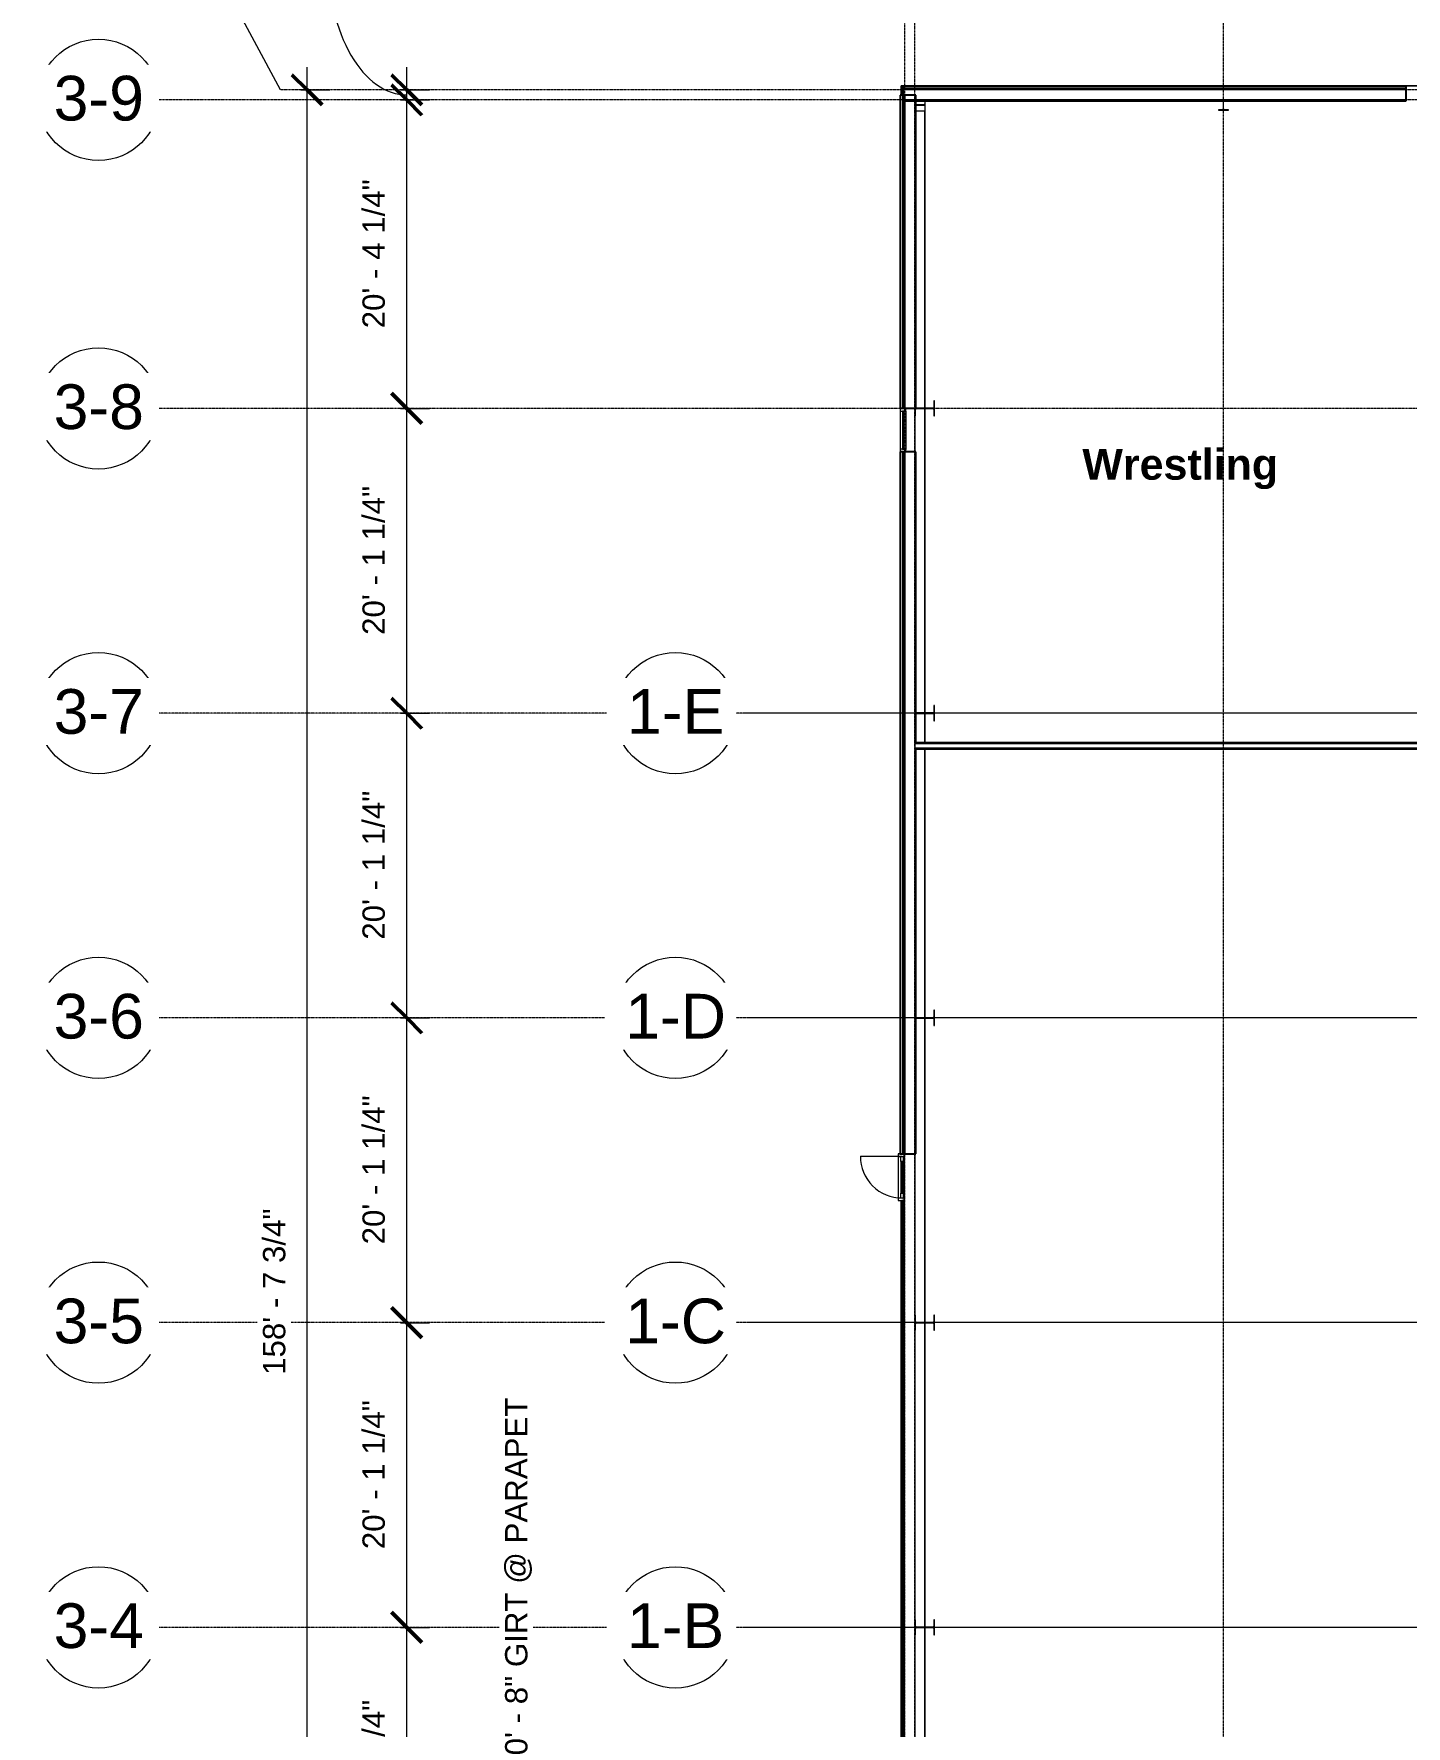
# Model space of a CAD drawing. Header units: inches. Extents: x 21341 to 27231, y -23509 to -20035.
# Drawn here: x 21372 to 22459, y -22187 to -20847 of the extents above; entities that cross this region are included whole.
import ezdxf

# ---------------------------------------------------------------- set-up
doc = ezdxf.new("R2010")
doc.units = ezdxf.units.IN
doc.header["$MEASUREMENT"] = 0
doc.linetypes.add('Grid Line 1_2_', pattern=[0.875, 0.5, -0.125, 0.125, -0.125])
for name, color, linetype, lineweight in [('A-ANNO-DIMS', 211, 'Continuous', 9), ('A-ANNO-DIMS-192', 211, 'Continuous', 9), ('A-DOOR', 31, 'Continuous', 9), ('A-GLAZ-CURT', 52, 'Continuous', 9), ('A-GLAZ-CWMG', 51, 'Continuous', 9), ('A-WALL', 113, 'Continuous', 9), ('A-WALL-PATT', 111, 'Continuous', 25), ('C-BLDG-PADS', 91, 'Continuous', 9), ('C-TOPO', 7, 'Continuous', 9), ('I-WALL', 2, 'Continuous', 9), ('L-SITE-WALL', 31, 'Continuous', 9), ('M-AREA-IDEN', 171, 'Continuous', 9), ('S-BEAM', 12, 'Continuous', 9), ('S-COLS', 52, 'Continuous', 9), ('S-GRID', 1, 'Continuous', 9), ('S-GRID-IDEN', 1, 'Continuous', 9)]:
    doc.layers.add(name, color=color, linetype=linetype, lineweight=lineweight)
doc.styles.add('Arial', font='arial.ttf', dxfattribs={"height": 35.407186})
doc.styles.add('Arial_1', font='arial.ttf', dxfattribs={"height": 17.703593})
doc.styles.add('Arial_B_1', font='arialbd.ttf', dxfattribs={"height": 24.354149})
doc.dimstyles.new('Linear_-_3_32__Arial', dxfattribs={"dimscale": 12, "dimtxt": 18, "dimasz": 2, "dimexe": 1.5, "dimexo": 1, "dimgap": 1, "dimtad": 1, "dimdec": 4, "dimrnd": 0.0625, "dimzin": 1, "dimdsep": 46, "dimlunit": 4, "dimtxsty": 'Arial_1', "dimblk1": 'OBLIQUE', "dimblk2": 'OBLIQUE', "dimsah": 1, "dimcen": 0.09, "dimdle": 1.5, "dimazin": 0, "dimtfac": 1, "dimtdec": 4, "dimtix": 1, "dimtmove": 1, "dimatfit": 3, "dimfxl": 1, "dimtvp": 1, "dimtfill": 1, "dimfrac": 2, "dimtolj": 1, "dimtzin": 0, "dimarcsym": 2})
doc.dimstyles.new('Linear_-_3_32__Arial_1', dxfattribs={"dimscale": 12, "dimtxt": 18, "dimasz": 2, "dimexe": 1.5, "dimexo": 1, "dimgap": 1, "dimtad": 1, "dimdec": 4, "dimrnd": 0.0625, "dimzin": 1, "dimdsep": 46, "dimlunit": 4, "dimtxsty": 'Arial_1', "dimblk1": 'OBLIQUE', "dimblk2": 'OBLIQUE', "dimsah": 1, "dimcen": 0.09, "dimdle": 1.5, "dimazin": 0, "dimtfac": 1, "dimtdec": 4, "dimtix": 1, "dimtmove": 0, "dimatfit": 3, "dimfxl": 1, "dimtvp": 1, "dimtfill": 1, "dimfrac": 2, "dimtolj": 1, "dimtzin": 0, "dimarcsym": 2})
pattern_1 = [(45, (0, 0), (-19.00703, 19.00703), []), (45, (0, 28.8), (-19.00703, 19.00703), [])]
pattern_2 = [(0, (0, 0), (61.44, 15.36), [2.534, -43.546, 2.534, -43.546, -245.76]), (0, (0, 0), (61.44, 15.36), [-92.16, 2.534, -89.626, 2.534, -43.546, -107.52]), (0, (0, 0), (61.44, 15.36), [-230.4, 2.534, -28.186, 2.534, -74.266]), (120, (23.04, 7.68), (-44.02215, 45.528601), [2.534, -43.546, 2.534, -43.546, -245.76]), (120, (23.04, 7.68), (-44.02215, 45.528601), [-92.16, 2.534, -89.626, 2.534, -43.546, -107.52]), (120, (23.04, 7.68), (-44.02215, 45.528601), [-230.4, 2.534, -28.186, 2.534, -74.266]), (240, (30.72, 38.4), (-17.41785, -60.888601), [2.534, -43.546, 2.534, -43.546, -245.76]), (240, (30.72, 38.4), (-17.41785, -60.888601), [-92.16, 2.534, -89.626, 2.534, -43.546, -107.52]), (240, (30.72, 38.4), (-17.41785, -60.888601), [-230.4, 2.534, -28.186, 2.534, -74.266])]
pattern_3 = [(0, (0, 0), (0, 24), []), (90, (0, 0), (-24, 1e-15), [])]

# ---------------------------------------------------------------- blocks, each defined once
blk = doc.blocks.new('Girt_C - 8_D-1050860-First Floor Plan')
at = {"layer": 'S-BEAM'}
for p, q in [((22070.4, -20908.1), (22077.5, -20908.1)), ((22077.5, -20908.1), (22077.6, -20908.1)), ((22077.6, -21143.7), (22077.6, -20908.1)), ((22069.6, -21149.8), (22069.6, -21178.2)), ((22077.6, -21384.9), (22077.6, -21143.9)), ((22077.6, -21408.5), (22077.6, -21385.2)), ((22077.6, -21626.2), (22077.6, -21413.2)), ((22077.6, -21867.4), (22077.6, -21626.4)), ((22069.6, -21733.9), (22069.6, -21861.6)), ((22069.6, -21873.6), (22069.6, -22102.8)), ((22077.6, -22108.7), (22077.6, -21867.7)), ((22069.6, -22114.8), (22069.6, -22336.6)), ((22077.6, -22349.9), (22077.6, -22108.9)), ((22077.6, -22542.9), (22077.6, -22350.2)), ((22077.6, -22651.9), (22077.6, -22543.2)), ((22069.6, -22549.1), (22069.6, -22651.9)), ((22069.6, -22651.9), (22069.6, -22652.9)), ((22069.6, -22652.9), (22069.6, -22778.8)), ((22077.6, -22652.9), (22077.6, -22651.9)), ((22077.6, -22778.8), (22077.6, -22652.9)), ((22069.8, -22778.8), (22069.6, -22778.8)), ((22077.5, -22778.8), (22069.8, -22778.8)), ((22077.6, -22778.8), (22077.5, -22778.8))]:
    blk.add_line(p, q, dxfattribs=at)
blk = doc.blocks.new('System Panel - Glazed-827491-First Floor Plan')
at = {"layer": 'A-GLAZ-CURT'}
for p, q in [((15.125, -0.25), (-15.125, -0.25)), ((-15.125, -0.25), (-15.125, -1.25)), ((-15.125, -1.25), (-15.125, -0.25)), ((15.125, -0.25), (-15.125, -0.25)), ((-15.125, -1.25), (15.125, -1.25)), ((-15.125, -1.25), (15.125, -1.25)), ((15.125, -1.25), (15.125, -0.25)), ((15.125, -0.25), (15.125, -1.25))]:
    blk.add_line(p, q, dxfattribs=at)
blk = doc.blocks.new('Rectangular Mullion - Rectangular Mullion 1-789722-First Floor Plan')
at = {"layer": 'A-GLAZ-CWMG'}
for p, q in [((22058, -22303.9), (22058, -22334.2)), ((22062.5, -22303.9), (22062.5, -22334.2))]:
    blk.add_line(p, q, dxfattribs=at)
blk = doc.blocks.new('Rectangular Mullion - Rectangular Mullion 1-827436-First Floor Plan')
at = {"layer": 'A-GLAZ-CWMG', "lineweight": 13}
for p, q in [((-2, 3), (0, 3)), ((-2, -1.5), (-2, 3)), ((0, 3), (0, -1.5)), ((0, -1.5), (-2, -1.5))]:
    blk.add_line(p, q, dxfattribs=at)
blk = doc.blocks.new('Rectangular Mullion - Rectangular Mullion 1-827439-First Floor Plan')
at = {"layer": 'A-GLAZ-CWMG', "lineweight": 13}
for p, q in [((0, 3), (-2, 3)), ((-2, 3), (-2, -1.5)), ((0, -1.5), (0, 3)), ((-2, -1.5), (0, -1.5))]:
    blk.add_line(p, q, dxfattribs=at)
blk = doc.blocks.new('Door_Single_Storefront - one-995988-First Floor Plan')
at = {"layer": 'A-DOOR'}
for p, q in [((-16.53125, -33.0625), (-16.53125, 0)), ((-16.46875, 0.75), (-12.53125, 0.75)), ((-12.53125, 0.75), (-12.53125, -1)), ((12.53125, 0.75), (-12.53125, 0.75)), ((-12.53125, -0.5), (-12.53125, 0.25)), ((-12.53125, 0.25), (12.53125, 0.25)), ((12.53125, -1), (12.53125, 0.75)), ((12.53125, 0.75), (16.53125, 0.75)), ((12.53125, 0.25), (12.53125, -0.5)), ((-12.53125, -1), (-16.46875, -1)), ((12.53125, -0.5), (-12.53125, -0.5)), ((-12.53125, -1), (12.53125, -1)), ((16.53125, -1), (12.53125, -1))]:
    blk.add_line(p, q, dxfattribs=at)
blk.add_arc((-16.53125, 0), 33.0625, 270, 0, dxfattribs=at)
blk = doc.blocks.new('Rectangular Mullion - Rectangular Mullion 1-995980-First Floor Plan')
at = {"layer": 'A-GLAZ-CWMG'}
for p, q in [((22056.5, -21733.9), (22057.9, -21733.9)), ((22056.5, -21735.9), (22056.5, -21768.9)), ((22061, -21735.9), (22061, -21768.9))]:
    blk.add_line(p, q, dxfattribs=at)
blk = doc.blocks.new('Rectangular Mullion - Rectangular Mullion 1-995984-First Floor Plan')
at = {"layer": 'A-GLAZ-CWMG', "lineweight": 13}
for p, q in [((-2, 1.5), (0, 1.5)), ((-2, -3), (-2, 1.5)), ((0, 1.5), (0, -3)), ((0, -3), (-2, -3))]:
    blk.add_line(p, q, dxfattribs=at)
blk = doc.blocks.new('Rectangular Mullion - Rectangular Mullion 1-827475-First Floor Plan')
at = {"layer": 'A-GLAZ-CWMG', "lineweight": 13}
for p, q in [((0, 1.5), (-2, 1.5)), ((-2, 1.5), (-2, -3)), ((0, -3), (0, 1.5)), ((-2, -3), (0, -3))]:
    blk.add_line(p, q, dxfattribs=at)
blk = doc.blocks.new('Grid - Grid Head - Circle-14747-First Floor Plan')
at = {"layer": 'S-GRID-IDEN'}
blk.add_circle((0, 0), 0.25, dxfattribs=at)
blk = doc.blocks.new('DIMBLOCK4-First Floor Plan')
at = {"layer": 'A-ANNO-DIMS-192', "lineweight": 50, "transparency": 16777216}
for p, q in [((21667.3, -22342.1), (21655.3, -22330.1)), ((21667.3, -22350.1), (21655.3, -22338.1)), ((21667.3, -22342.1), (21679.3, -22354.1)), ((21667.3, -22350.1), (21679.3, -22362.1))]:
    blk.add_line(p, q, dxfattribs=at)
at = {"layer": 'A-ANNO-DIMS-192', "transparency": 16777216}
for p, q in [((21662.3, -22342.1), (21685.3, -22342.1)), ((21667.3, -22342.1), (21662.3, -22342.1)), ((21667.3, -22350.1), (21667.3, -22342.1)), ((21662.3, -22350.1), (21685.3, -22350.1)), ((21667.3, -22350.1), (21662.3, -22350.1))]:
    blk.add_line(p, q, dxfattribs=at)
blk.add_ellipse((21667.3, -22210.1), major_axis=(0, 136), ratio=0.639978, start_param=3.141593, end_param=4.712389, dxfattribs=at)
at = {"layer": 'A-ANNO-DIMS-192', "color": 0, "transparency": 16777216, "insert": (21745.2, -22210.1), "char_height": 17.704, "width": 337.957, "attachment_point": 1, "rotation": 90, "line_spacing_factor": 0.938532, "style": 'Arial_1', "bg_fill": 3, "box_fill_scale": 1.25, "bg_fill_color": 0, "bg_fill_transparency": 0}
blk.add_mtext('0\' - 8" GIRT @ PARAPET', dxfattribs=at)
blk = doc.blocks.new('_Oblique')
at = {"color": 0, "linetype": 'ByBlock', "lineweight": -2}
blk.add_line((-0.5, -0.5), (0.5, 0.5), dxfattribs=at)
blk = doc.blocks.new('DIMBLOCK5-First Floor Plan')
at = {"layer": 'A-ANNO-DIMS-192', "lineweight": 50, "transparency": 16777216}
for p, q in [((21667.3, -22108.8), (21655.3, -22096.8)), ((21667.3, -22108.8), (21679.3, -22120.8)), ((21667.3, -22342.1), (21655.3, -22330.1)), ((21667.3, -22342.1), (21679.3, -22354.1))]:
    blk.add_line(p, q, dxfattribs=at)
at = {"layer": 'A-ANNO-DIMS-192', "transparency": 16777216}
for p, q in [((21662.3, -22108.8), (21685.3, -22108.8)), ((21667.3, -22108.8), (21662.3, -22108.8)), ((21667.3, -22342.1), (21667.3, -22108.8)), ((21662.3, -22342.1), (21685.3, -22342.1)), ((21667.3, -22342.1), (21662.3, -22342.1))]:
    blk.add_line(p, q, dxfattribs=at)
at = {"layer": 'A-ANNO-DIMS-192', "color": 0, "transparency": 16777216, "insert": (21632.3, -22284.1), "char_height": 17.704, "width": 140.898, "attachment_point": 1, "rotation": 90, "line_spacing_factor": 0.938532, "style": 'Arial_1', "bg_fill": 3, "box_fill_scale": 1.25, "bg_fill_color": 0, "bg_fill_transparency": 0}
blk.add_mtext('19\' - 5 1/4"', dxfattribs=at)
blk = doc.blocks.new('DIMBLOCK6-First Floor Plan')
at = {"layer": 'A-ANNO-DIMS-192', "lineweight": 50, "transparency": 16777216}
for p, q in [((21667.3, -21867.6), (21655.3, -21855.6)), ((21667.3, -21867.6), (21679.3, -21879.6)), ((21667.3, -22108.8), (21655.3, -22096.8)), ((21667.3, -22108.8), (21679.3, -22120.8))]:
    blk.add_line(p, q, dxfattribs=at)
at = {"layer": 'A-ANNO-DIMS-192', "transparency": 16777216}
for p, q in [((21662.3, -21867.6), (21685.3, -21867.6)), ((21667.3, -21867.6), (21662.3, -21867.6)), ((21667.3, -22108.8), (21667.3, -21867.6)), ((21662.3, -22108.8), (21685.3, -22108.8)), ((21667.3, -22108.8), (21662.3, -22108.8))]:
    blk.add_line(p, q, dxfattribs=at)
at = {"layer": 'A-ANNO-DIMS-192', "color": 0, "transparency": 16777216, "insert": (21632.3, -22046.9), "char_height": 17.704, "width": 140.898, "attachment_point": 1, "rotation": 90, "line_spacing_factor": 0.938532, "style": 'Arial_1', "bg_fill": 3, "box_fill_scale": 1.25, "bg_fill_color": 0, "bg_fill_transparency": 0}
blk.add_mtext('20\' - 1 1/4"', dxfattribs=at)
blk = doc.blocks.new('DIMBLOCK7-First Floor Plan')
at = {"layer": 'A-ANNO-DIMS-192', "lineweight": 50, "transparency": 16777216}
for p, q in [((21667.3, -21626.3), (21655.3, -21614.3)), ((21667.3, -21626.3), (21679.3, -21638.3)), ((21667.3, -21867.6), (21655.3, -21855.6)), ((21667.3, -21867.6), (21679.3, -21879.6))]:
    blk.add_line(p, q, dxfattribs=at)
at = {"layer": 'A-ANNO-DIMS-192', "transparency": 16777216}
for p, q in [((21662.3, -21626.3), (21685.3, -21626.3)), ((21667.3, -21626.3), (21662.3, -21626.3)), ((21667.3, -21867.6), (21667.3, -21626.3)), ((21662.3, -21867.6), (21685.3, -21867.6)), ((21667.3, -21867.6), (21662.3, -21867.6))]:
    blk.add_line(p, q, dxfattribs=at)
at = {"layer": 'A-ANNO-DIMS-192', "color": 0, "transparency": 16777216, "insert": (21632.3, -21805.6), "char_height": 17.704, "width": 140.898, "attachment_point": 1, "rotation": 90, "line_spacing_factor": 0.938532, "style": 'Arial_1', "bg_fill": 3, "box_fill_scale": 1.25, "bg_fill_color": 0, "bg_fill_transparency": 0}
blk.add_mtext('20\' - 1 1/4"', dxfattribs=at)
blk = doc.blocks.new('DIMBLOCK8-First Floor Plan')
at = {"layer": 'A-ANNO-DIMS-192', "lineweight": 50, "transparency": 16777216}
for p, q in [((21667.3, -21385.1), (21655.3, -21373.1)), ((21667.3, -21385.1), (21679.3, -21397.1)), ((21667.3, -21626.3), (21655.3, -21614.3)), ((21667.3, -21626.3), (21679.3, -21638.3))]:
    blk.add_line(p, q, dxfattribs=at)
at = {"layer": 'A-ANNO-DIMS-192', "transparency": 16777216}
for p, q in [((21662.3, -21385.1), (21685.3, -21385.1)), ((21667.3, -21385.1), (21662.3, -21385.1)), ((21667.3, -21626.3), (21667.3, -21385.1)), ((21662.3, -21626.3), (21685.3, -21626.3)), ((21667.3, -21626.3), (21662.3, -21626.3))]:
    blk.add_line(p, q, dxfattribs=at)
at = {"layer": 'A-ANNO-DIMS-192', "color": 0, "transparency": 16777216, "insert": (21632.3, -21564.4), "char_height": 17.704, "width": 140.898, "attachment_point": 1, "rotation": 90, "line_spacing_factor": 0.938532, "style": 'Arial_1', "bg_fill": 3, "box_fill_scale": 1.25, "bg_fill_color": 0, "bg_fill_transparency": 0}
blk.add_mtext('20\' - 1 1/4"', dxfattribs=at)
blk = doc.blocks.new('DIMBLOCK9-First Floor Plan')
at = {"layer": 'A-ANNO-DIMS-192', "lineweight": 50, "transparency": 16777216}
for p, q in [((21667.3, -21143.8), (21655.3, -21131.8)), ((21667.3, -21143.8), (21679.3, -21155.8)), ((21667.3, -21385.1), (21655.3, -21373.1)), ((21667.3, -21385.1), (21679.3, -21397.1))]:
    blk.add_line(p, q, dxfattribs=at)
at = {"layer": 'A-ANNO-DIMS-192', "transparency": 16777216}
for p, q in [((21662.3, -21143.8), (21685.3, -21143.8)), ((21667.3, -21143.8), (21662.3, -21143.8)), ((21667.3, -21385.1), (21667.3, -21143.8)), ((21662.3, -21385.1), (21685.3, -21385.1)), ((21667.3, -21385.1), (21662.3, -21385.1))]:
    blk.add_line(p, q, dxfattribs=at)
at = {"layer": 'A-ANNO-DIMS-192', "color": 0, "transparency": 16777216, "insert": (21632.3, -21323.1), "char_height": 17.704, "width": 140.898, "attachment_point": 1, "rotation": 90, "line_spacing_factor": 0.938532, "style": 'Arial_1', "bg_fill": 3, "box_fill_scale": 1.25, "bg_fill_color": 0, "bg_fill_transparency": 0}
blk.add_mtext('20\' - 1 1/4"', dxfattribs=at)
blk = doc.blocks.new('DIMBLOCK10-First Floor Plan')
at = {"layer": 'A-ANNO-DIMS-192', "lineweight": 50, "transparency": 16777216}
for p, q in [((21667.3, -20899.6), (21655.3, -20887.6)), ((21667.3, -20899.6), (21679.3, -20911.6)), ((21667.3, -21143.8), (21655.3, -21131.8)), ((21667.3, -21143.8), (21679.3, -21155.8))]:
    blk.add_line(p, q, dxfattribs=at)
at = {"layer": 'A-ANNO-DIMS-192', "transparency": 16777216}
for p, q in [((21662.3, -20899.6), (21685.3, -20899.6)), ((21667.3, -20899.6), (21662.3, -20899.6)), ((21667.3, -21143.8), (21667.3, -20899.6)), ((21662.3, -21143.8), (21685.3, -21143.8)), ((21667.3, -21143.8), (21662.3, -21143.8))]:
    blk.add_line(p, q, dxfattribs=at)
at = {"layer": 'A-ANNO-DIMS-192', "color": 0, "transparency": 16777216, "insert": (21632.3, -21080.4), "char_height": 17.704, "width": 140.898, "attachment_point": 1, "rotation": 90, "line_spacing_factor": 0.938532, "style": 'Arial_1', "bg_fill": 3, "box_fill_scale": 1.25, "bg_fill_color": 0, "bg_fill_transparency": 0}
blk.add_mtext('20\' - 4 1/4"', dxfattribs=at)
blk = doc.blocks.new('DIMBLOCK11-First Floor Plan')
at = {"layer": 'A-ANNO-DIMS-192', "lineweight": 50, "transparency": 16777216}
for p, q in [((21667.3, -20891.6), (21655.3, -20879.6)), ((21667.3, -20899.6), (21655.3, -20887.6)), ((21667.3, -20891.6), (21679.3, -20903.6)), ((21667.3, -20899.6), (21679.3, -20911.6))]:
    blk.add_line(p, q, dxfattribs=at)
at = {"layer": 'A-ANNO-DIMS-192', "transparency": 16777216}
for p, q in [((21667.3, -20899.6), (21667.3, -20873.6)), ((21662.3, -20891.6), (21685.3, -20891.6)), ((21667.3, -20891.6), (21662.3, -20891.6)), ((21662.3, -20899.6), (21685.3, -20899.6)), ((21667.3, -20899.6), (21662.3, -20899.6))]:
    blk.add_line(p, q, dxfattribs=at)
blk.add_ellipse((21667.3, -20788.3), major_axis=(0, 107.3), ratio=0.581439, start_param=1.570796, end_param=3.141593, dxfattribs=at)
at = {"layer": 'A-ANNO-DIMS-192', "color": 0, "transparency": 16777216, "insert": (21595.8, -20788.3), "char_height": 17.704, "width": 327.988, "attachment_point": 1, "rotation": 90, "line_spacing_factor": 0.938532, "style": 'Arial_1', "bg_fill": 3, "box_fill_scale": 1.25, "bg_fill_color": 0, "bg_fill_transparency": 0}
blk.add_mtext('0\' - 8" GIRT @ 1-STORY', dxfattribs=at)
blk = doc.blocks.new('DIMBLOCK45-First Floor Plan')
at = {"layer": 'A-ANNO-DIMS-192', "lineweight": 50, "transparency": 16777216}
for p, q in [((21588.5, -20891.6), (21576.5, -20879.6)), ((21588.5, -20891.6), (21600.5, -20903.6)), ((21588.5, -22795.3), (21576.5, -22783.3)), ((21588.5, -22795.3), (21600.5, -22807.3))]:
    blk.add_line(p, q, dxfattribs=at)
at = {"layer": 'A-ANNO-DIMS-192', "transparency": 16777216}
for p, q in [((21588.5, -22813.3), (21588.5, -20873.6)), ((21583.5, -20891.6), (21606.5, -20891.6)), ((21588.5, -20891.6), (21583.5, -20891.6)), ((21583.5, -22795.3), (21606.5, -22795.3)), ((21588.5, -22795.3), (21583.5, -22795.3))]:
    blk.add_line(p, q, dxfattribs=at)
at = {"layer": 'A-ANNO-DIMS-192', "color": 0, "transparency": 16777216, "insert": (21553.5, -21908.9), "char_height": 17.704, "width": 157.182, "attachment_point": 1, "rotation": 90, "line_spacing_factor": 0.938532, "style": 'Arial_1', "bg_fill": 3, "box_fill_scale": 1.25, "bg_fill_color": 0, "bg_fill_transparency": 0}
blk.add_mtext('158\' - 7 3/4"', dxfattribs=at)

msp = doc.modelspace()

# ---------------------------------------------------------------- hatches: boundary and pattern name
at = {"layer": 'A-WALL-PATT', "lineweight": 9}
h = msp.add_hatch(dxfattribs=at)
h.set_pattern_fill('FP_15', color=256, style=0, pattern_type=2)
h.set_pattern_definition(pattern_3)
h.paths.add_polyline_path([(22060.89023, -21143.67781), (22060.89023, -20895.92781), (22059.89023, -20895.92781), (22059.89023, -21143.67781)], flags=0)
h = msp.add_hatch(dxfattribs=at)
h.set_pattern_fill('FP_15', color=256, style=0, pattern_type=2)
h.set_pattern_definition(pattern_3)
h.paths.add_polyline_path([(22060.14023, -20891.55281), (22458.51523, -20891.55281), (22458.51523, -20890.55281), (22060.14023, -20890.55281)], flags=0)
h = msp.add_hatch(dxfattribs=at)
h.set_pattern_fill('FP_15', color=256, style=0, pattern_type=2)
h.set_pattern_definition(pattern_3)
h.paths.add_polyline_path([(22059.89023, -21733.86531), (22060.89023, -21733.86531), (22060.89023, -21178.17781), (22059.89023, -21178.17781), (22059.89023, -21484.64638)], flags=0)
h = msp.add_hatch(dxfattribs=at)
h.set_pattern_fill('FP_13', color=256, style=0, pattern_type=2)
h.set_pattern_definition(pattern_2)
h.paths.add_polyline_path([(22769.70921, -21409.11531), (22781.39023, -21409.11531), (22781.39023, -21408.49031), (22601.52499, -21408.49031), (22601.52499, -21409.11531)], flags=0)
h.paths.add_polyline_path([(22598.02499, -21409.11531), (22598.02499, -21408.49031), (22069.64023, -21408.49031), (22069.64023, -21409.11531), (22493.23521, -21409.11531)], flags=0)
h = msp.add_hatch(dxfattribs=at)
h.set_pattern_fill('FP_13', color=256, style=0, pattern_type=2)
h.set_pattern_definition(pattern_2)
h.paths.add_polyline_path([(22780.39023, -21413.24031), (22781.39023, -21413.24031), (22781.39023, -21412.61531), (22069.64023, -21412.61531), (22069.64023, -21413.24031), (22778.89023, -21413.24031)], flags=0)
at = {"layer": 'S-COLS'}
h = msp.add_hatch(dxfattribs=at)
h.set_pattern_fill('FP_11', color=256, style=0, pattern_type=2)
h.set_pattern_definition(pattern_1)
h.paths.add_polyline_path([(22309.89023, -20907.80281), (22317.89023, -20907.80281), (22317.89023, -20907.36922), (22314.72616, -20907.36922), (22314.23726, -20907.16671), (22314.03476, -20906.67781), (22314.03476, -20900.67781), (22314.23726, -20900.18891), (22314.72616, -20899.9864), (22317.89023, -20899.9864), (22317.89023, -20899.55281), (22309.89023, -20899.55281), (22309.89023, -20899.9864), (22313.05429, -20899.9864), (22313.54319, -20900.18891), (22313.74569, -20900.67781), (22313.74569, -20906.67781), (22313.54319, -20907.16671), (22313.05429, -20907.36922), (22309.89023, -20907.36922)], flags=0)
h = msp.add_hatch(dxfattribs=at)
h.set_pattern_fill('FP_11', color=256, style=0, pattern_type=2)
h.set_pattern_definition(pattern_1)
h.paths.add_polyline_path([(22070.07382, -21149.80281), (22070.07382, -21144.63875), (22070.27633, -21144.14985), (22070.76523, -21143.94734), (22084.01523, -21143.94734), (22084.50412, -21144.14985), (22084.70663, -21144.63875), (22084.70663, -21149.80281), (22085.14023, -21149.80281), (22085.14023, -21137.80281), (22084.70663, -21137.80281), (22084.70663, -21142.96687), (22084.50412, -21143.45577), (22084.01523, -21143.65828), (22070.76523, -21143.65828), (22070.27633, -21143.45577), (22070.07382, -21142.96687), (22070.07382, -21137.80281), (22069.64023, -21137.80281), (22069.64023, -21149.80281)], flags=0)
h = msp.add_hatch(dxfattribs=at)
h.set_pattern_fill('FP_11', color=256, style=0, pattern_type=2)
h.set_pattern_definition(pattern_1)
h.paths.add_polyline_path([(22070.07382, -21391.05281), (22070.07382, -21385.88875), (22070.27633, -21385.39985), (22070.76523, -21385.19734), (22084.01523, -21385.19734), (22084.50412, -21385.39985), (22084.70663, -21385.88875), (22084.70663, -21391.05281), (22085.14023, -21391.05281), (22085.14023, -21379.05281), (22084.70663, -21379.05281), (22084.70663, -21384.21687), (22084.50412, -21384.70577), (22084.01523, -21384.90828), (22070.76523, -21384.90828), (22070.27633, -21384.70577), (22070.07382, -21384.21687), (22070.07382, -21379.05281), (22069.64023, -21379.05281), (22069.64023, -21391.05281)], flags=0)
h = msp.add_hatch(dxfattribs=at)
h.set_pattern_fill('FP_11', color=256, style=0, pattern_type=2)
h.set_pattern_definition(pattern_1)
h.paths.add_polyline_path([(22085.14023, -21632.30281), (22085.14023, -21620.30281), (22084.70663, -21620.30281), (22084.70663, -21625.46687), (22084.50412, -21625.95577), (22084.01523, -21626.15828), (22070.76523, -21626.15828), (22070.27633, -21625.95577), (22070.07382, -21625.46687), (22070.07382, -21620.30281), (22069.64023, -21620.30281), (22069.64023, -21632.30281), (22070.07382, -21632.30281), (22070.07382, -21627.13875), (22070.27633, -21626.64985), (22070.76523, -21626.44734), (22084.01523, -21626.44734), (22084.50412, -21626.64985), (22084.70663, -21627.13875), (22084.70663, -21632.30281)], flags=0)
h = msp.add_hatch(dxfattribs=at)
h.set_pattern_fill('FP_11', color=256, style=0, pattern_type=2)
h.set_pattern_definition(pattern_1)
h.paths.add_polyline_path([(22085.14023, -21873.55281), (22085.14023, -21861.55281), (22084.70663, -21861.55281), (22084.70663, -21866.71687), (22084.50412, -21867.20577), (22084.01523, -21867.40828), (22070.76523, -21867.40828), (22070.27633, -21867.20577), (22070.07382, -21866.71687), (22070.07382, -21861.55281), (22069.64023, -21861.55281), (22069.64023, -21873.55281), (22070.07382, -21873.55281), (22070.07382, -21868.38875), (22070.27633, -21867.89985), (22070.76523, -21867.69734), (22084.01523, -21867.69734), (22084.50412, -21867.89985), (22084.70663, -21868.38875), (22084.70663, -21873.55281)], flags=0)
h = msp.add_hatch(dxfattribs=at)
h.set_pattern_fill('FP_11', color=256, style=0, pattern_type=2)
h.set_pattern_definition(pattern_1)
h.paths.add_polyline_path([(22070.07382, -22114.80281), (22070.07382, -22109.63875), (22070.27633, -22109.14985), (22070.76523, -22108.94734), (22084.01523, -22108.94734), (22084.50412, -22109.14985), (22084.70663, -22109.63875), (22084.70663, -22114.80281), (22085.14023, -22114.80281), (22085.14023, -22102.80281), (22084.70663, -22102.80281), (22084.70663, -22107.96687), (22084.50412, -22108.45577), (22084.01523, -22108.65828), (22070.76523, -22108.65828), (22070.27633, -22108.45577), (22070.07382, -22107.96687), (22070.07382, -22102.80281), (22069.64023, -22102.80281), (22069.64023, -22114.80281)], flags=0)

# ---------------------------------------------------------------- linework, layer by layer
at = {"layer": 'A-WALL'}
for p, q in [((22058.26523, -20895.92781), (22058.26523, -21143.67781)), ((22059.89023, -20895.92781), (22059.89023, -21143.67781)), ((22458.51523, -20890.55281), (22060.14023, -20890.55281)), ((22458.51523, -20891.55281), (22060.14023, -20891.55281)), ((22060.89023, -20895.92781), (22060.89023, -21143.67781)), ((22061.64023, -20895.92781), (22061.64023, -21143.67781)), ((22069.64023, -20895.92781), (22069.64023, -21143.67781)), ((22458.51523, -20899.55281), (22060.14023, -20899.55281)), ((22058.26523, -21178.17781), (22058.26523, -21733.86531)), ((22059.89023, -21178.17781), (22059.89023, -21733.86531)), ((22060.89023, -21178.17781), (22060.89023, -21733.86531)), ((22061.64023, -21178.17781), (22061.64023, -21733.86531)), ((22069.64023, -21178.17781), (22069.64023, -21733.86531)), ((22069.64023, -21408.49031), (22070.39023, -21408.49031)), ((22069.64023, -21409.11531), (22598.02499, -21409.11531)), ((22069.64023, -21412.61531), (22781.39023, -21412.61531)), ((22069.64023, -21413.24031), (22070.39023, -21413.24031))]:
    msp.add_line(p, q, dxfattribs=at)
at = {"layer": 'A-WALL', "lineweight": 25}
for p, q in [((22059.35283, -21771.24031), (22059.35283, -22301.61531)), ((22060.92763, -21771.24031), (22059.35283, -21771.24031)), ((22060.92763, -22301.61531), (22060.92763, -21771.24031))]:
    msp.add_line(p, q, dxfattribs=at)
at = {"layer": 'C-BLDG-PADS'}
for p, q in [((22794.39023, -20888.55281), (22058.64023, -20888.55281)), ((22058.64023, -20888.55281), (22058.64023, -20895.92781)), ((22058.64023, -21143.67781), (22058.64023, -21143.92781)), ((22058.64023, -21770.92781), (22058.64023, -22301.92781))]:
    msp.add_line(p, q, dxfattribs=at)
at = {"layer": 'C-TOPO'}
for p, q in [((22058.63965, -20895.92781), (22058.63965, -20888.55322)), ((22058.63965, -20888.55322), (22794.38965, -20888.55322)), ((22058.63965, -21143.92781), (22058.63965, -21143.67781)), ((22058.63965, -22301.92781), (22058.63965, -21770.92781))]:
    msp.add_line(p, q, dxfattribs=at)
at = {"layer": 'I-WALL', "lineweight": 25}
for p, q in [((22597.39999, -21408.49031), (22070.39023, -21408.49031)), ((22070.39023, -21413.24031), (22778.89023, -21413.24031))]:
    msp.add_line(p, q, dxfattribs=at)
at = {"layer": 'L-SITE-WALL', "lineweight": 25}
for p, q in [((22070.39023, -20895.92781), (22057.89023, -20895.92781)), ((22057.89023, -20895.92781), (22057.89023, -21143.67781)), ((22458.51523, -20889.05281), (22060.14023, -20889.05281)), ((22060.14023, -20889.05281), (22060.14023, -20900.30281)), ((22070.39023, -21143.67781), (22070.39023, -20895.92781)), ((22458.51523, -20900.30281), (22458.51523, -20889.05281)), ((22060.14023, -20900.30281), (22458.51523, -20900.30281)), ((22057.89023, -21143.67781), (22070.39023, -21143.67781)), ((22070.39023, -21178.17781), (22057.89023, -21178.17781)), ((22057.89023, -21178.17781), (22057.89023, -21733.86531)), ((22070.39023, -21408.49031), (22070.39023, -21178.17781)), ((22070.39023, -21733.86531), (22070.39023, -21413.24031)), ((22057.89023, -21733.86531), (22070.39023, -21733.86531))]:
    msp.add_line(p, q, dxfattribs=at)
at = {"layer": 'S-BEAM'}
for p, q in [((22077.64023, -21143.65828), (22077.64023, -20907.55281)), ((22077.64023, -21384.90828), (22077.64023, -21143.94734)), ((22077.64023, -21408.49031), (22077.64023, -21385.19734)), ((22077.64023, -21626.15828), (22077.64023, -21413.24031)), ((22077.64023, -21867.40828), (22077.64023, -21626.44734)), ((22077.64023, -22108.65828), (22077.64023, -21867.69734)), ((22077.64023, -22349.90828), (22077.64023, -22108.94734))]:
    msp.add_line(p, q, dxfattribs=at)
at = {"layer": 'S-COLS', "lineweight": 15}
for p, q in [((22070.07382, -20899.55281), (22069.64023, -20899.55281)), ((22069.64023, -20899.55281), (22069.64023, -20907.55281)), ((22069.64023, -20907.55281), (22070.07382, -20907.55281)), ((22070.07382, -20902.71687), (22070.07382, -20899.55281)), ((22070.07382, -20907.55281), (22070.07382, -20904.38875)), ((22076.76523, -20903.40828), (22070.76523, -20903.40828)), ((22070.76523, -20903.69734), (22076.76523, -20903.69734)), ((22077.89023, -20899.55281), (22077.45663, -20899.55281)), ((22077.45663, -20899.55281), (22077.45663, -20902.71687)), ((22077.45663, -20904.38875), (22077.45663, -20907.55281)), ((22077.45663, -20907.55281), (22077.89023, -20907.55281)), ((22077.89023, -20907.55281), (22077.89023, -20899.55281)), ((22317.89023, -20899.55281), (22309.89023, -20899.55281)), ((22309.89023, -20899.55281), (22309.89023, -20899.9864)), ((22309.89023, -20899.9864), (22313.05429, -20899.9864)), ((22313.05429, -20907.36922), (22309.89023, -20907.36922)), ((22309.89023, -20907.36922), (22309.89023, -20907.80281)), ((22309.89023, -20907.80281), (22317.89023, -20907.80281)), ((22313.74569, -20900.67781), (22313.74569, -20906.67781)), ((22314.03476, -20906.67781), (22314.03476, -20900.67781)), ((22314.72616, -20899.9864), (22317.89023, -20899.9864)), ((22317.89023, -20907.36922), (22314.72616, -20907.36922)), ((22317.89023, -20899.9864), (22317.89023, -20899.55281)), ((22317.89023, -20907.80281), (22317.89023, -20907.36922)), ((22070.07382, -21137.80281), (22069.64023, -21137.80281)), ((22069.64023, -21137.80281), (22069.64023, -21149.80281)), ((22070.07382, -21142.96687), (22070.07382, -21137.80281)), ((22085.14023, -21137.80281), (22084.70663, -21137.80281)), ((22084.70663, -21137.80281), (22084.70663, -21142.96687)), ((22085.14023, -21149.80281), (22085.14023, -21137.80281)), ((22069.64023, -21149.80281), (22070.07382, -21149.80281)), ((22070.07382, -21149.80281), (22070.07382, -21144.63875)), ((22084.01523, -21143.65828), (22070.76523, -21143.65828)), ((22070.76523, -21143.94734), (22084.01523, -21143.94734)), ((22084.70663, -21144.63875), (22084.70663, -21149.80281)), ((22084.70663, -21149.80281), (22085.14023, -21149.80281)), ((22070.07382, -21379.05281), (22069.64023, -21379.05281)), ((22069.64023, -21379.05281), (22069.64023, -21391.05281)), ((22070.07382, -21384.21687), (22070.07382, -21379.05281)), ((22085.14023, -21379.05281), (22084.70663, -21379.05281)), ((22084.70663, -21379.05281), (22084.70663, -21384.21687)), ((22085.14023, -21391.05281), (22085.14023, -21379.05281)), ((22069.64023, -21391.05281), (22070.07382, -21391.05281)), ((22070.07382, -21391.05281), (22070.07382, -21385.88875)), ((22084.01523, -21384.90828), (22070.76523, -21384.90828)), ((22070.76523, -21385.19734), (22084.01523, -21385.19734)), ((22084.70663, -21385.88875), (22084.70663, -21391.05281)), ((22084.70663, -21391.05281), (22085.14023, -21391.05281)), ((22070.07382, -21620.30281), (22069.64023, -21620.30281)), ((22069.64023, -21620.30281), (22069.64023, -21632.30281)), ((22070.07382, -21625.46687), (22070.07382, -21620.30281)), ((22085.14023, -21620.30281), (22084.70663, -21620.30281)), ((22084.70663, -21620.30281), (22084.70663, -21625.46687)), ((22085.14023, -21632.30281), (22085.14023, -21620.30281)), ((22069.64023, -21632.30281), (22070.07382, -21632.30281)), ((22070.07382, -21632.30281), (22070.07382, -21627.13875)), ((22084.01523, -21626.15828), (22070.76523, -21626.15828)), ((22070.76523, -21626.44734), (22084.01523, -21626.44734)), ((22084.70663, -21627.13875), (22084.70663, -21632.30281)), ((22084.70663, -21632.30281), (22085.14023, -21632.30281)), ((22070.07382, -21861.55281), (22069.64023, -21861.55281)), ((22069.64023, -21861.55281), (22069.64023, -21873.55281)), ((22070.07382, -21866.71687), (22070.07382, -21861.55281)), ((22085.14023, -21861.55281), (22084.70663, -21861.55281)), ((22084.70663, -21861.55281), (22084.70663, -21866.71687)), ((22085.14023, -21873.55281), (22085.14023, -21861.55281)), ((22069.64023, -21873.55281), (22070.07382, -21873.55281)), ((22070.07382, -21873.55281), (22070.07382, -21868.38875)), ((22084.01523, -21867.40828), (22070.76523, -21867.40828)), ((22070.76523, -21867.69734), (22084.01523, -21867.69734)), ((22084.70663, -21868.38875), (22084.70663, -21873.55281)), ((22084.70663, -21873.55281), (22085.14023, -21873.55281)), ((22070.07382, -22102.80281), (22069.64023, -22102.80281)), ((22069.64023, -22102.80281), (22069.64023, -22114.80281)), ((22070.07382, -22107.96687), (22070.07382, -22102.80281)), ((22085.14023, -22102.80281), (22084.70663, -22102.80281)), ((22084.70663, -22102.80281), (22084.70663, -22107.96687)), ((22085.14023, -22114.80281), (22085.14023, -22102.80281)), ((22069.64023, -22114.80281), (22070.07382, -22114.80281)), ((22070.07382, -22114.80281), (22070.07382, -22109.63875)), ((22084.01523, -22108.65828), (22070.76523, -22108.65828)), ((22070.76523, -22108.94734), (22084.01523, -22108.94734)), ((22084.70663, -22109.63875), (22084.70663, -22114.80281)), ((22084.70663, -22114.80281), (22085.14023, -22114.80281))]:
    msp.add_line(p, q, dxfattribs=at)
for centre, start, end in [((22070.76523, -20902.71687), 180, 270), ((22070.76523, -20904.38875), 90, 180), ((22076.76523, -20902.71687), 270, 0), ((22076.76523, -20904.38875), 0, 90), ((22313.05429, -20900.67781), 0, 90), ((22313.05429, -20906.67781), 270, 0), ((22314.72616, -20900.67781), 90, 180), ((22314.72616, -20906.67781), 180, 270), ((22070.76523, -21142.96687), 180, 270), ((22070.76523, -21144.63875), 90, 180), ((22084.01523, -21142.96687), 270, 0), ((22084.01523, -21144.63875), 0, 90), ((22070.76523, -21384.21687), 180, 270), ((22070.76523, -21385.88875), 90, 180), ((22084.01523, -21384.21687), 270, 0), ((22084.01523, -21385.88875), 0, 90), ((22070.76523, -21625.46687), 180, 270), ((22070.76523, -21627.13875), 90, 180), ((22084.01523, -21625.46687), 270, 0), ((22084.01523, -21627.13875), 0, 90), ((22070.76523, -21866.71687), 180, 270), ((22070.76523, -21868.38875), 90, 180), ((22084.01523, -21866.71687), 270, 0), ((22084.01523, -21868.38875), 0, 90), ((22070.76523, -22107.96687), 180, 270), ((22070.76523, -22109.63875), 90, 180), ((22084.01523, -22107.96687), 270, 0), ((22084.01523, -22109.63875), 0, 90)]:
    msp.add_arc(centre, 0.69141, start, end, dxfattribs=at)
at = {"layer": 'S-GRID', "linetype": 'Grid Line 1_2_'}
for p, q in [((22069.64023, -23155.1009), (22069.64023, -20130.84867)), ((22313.89023, -23155.1009), (22313.89023, -20130.84867)), ((22061.64023, -22996.33861), (22061.64023, -20226.84867))]:
    msp.add_line(p, q, dxfattribs=at)
at = {"layer": 'S-GRID'}
msp.add_line((21567.35909, -20891.55281), (21515.71786, -20795.00314), dxfattribs=at)

# ---------------------------------------------------------------- block references
at = {"layer": 'A-DOOR', "rotation": 269.9999999999621}
msp.add_blockref('Door_Single_Storefront - one-995988-First Floor Plan', (22059.51523, -21752.39656), dxfattribs=at)
at = {"layer": 'A-GLAZ-CURT', "rotation": 89.99999999996432}
msp.add_blockref('System Panel - Glazed-827491-First Floor Plan', (22059.51523, -21161.05281), dxfattribs=at)
at = {"layer": 'A-GLAZ-CWMG', "extrusion": (0, 0, -1)}
for name, p, rotation in [('Rectangular Mullion - Rectangular Mullion 1-827436-First Floor Plan', (-22059.51523, -21143.92781), 90.00000000003568), ('Rectangular Mullion - Rectangular Mullion 1-995984-First Floor Plan', (-22059.51523, -21733.92781), 90.00000000003787)]:
    msp.add_blockref(name, p, dxfattribs=dict(at, rotation=rotation))
at = {"layer": 'A-GLAZ-CWMG'}
for name, p in [('Rectangular Mullion - Rectangular Mullion 1-789722-First Floor Plan', (0, 1158)), ('Rectangular Mullion - Rectangular Mullion 1-995980-First Floor Plan', (0, 0))]:
    msp.add_blockref(name, p, dxfattribs=at)
for name, p, rotation in [('Rectangular Mullion - Rectangular Mullion 1-827439-First Floor Plan', (22059.51523, -21178.17781), 269.9999999999644), ('Rectangular Mullion - Rectangular Mullion 1-827475-First Floor Plan', (22059.51523, -21770.92781), 269.9999999999621)]:
    msp.add_blockref(name, p, dxfattribs=dict(at, rotation=rotation))
at = {"layer": 'S-BEAM'}
msp.add_blockref('Girt_C - 8_D-1050860-First Floor Plan', (0, 0), dxfattribs=at)
at = {"layer": 'S-GRID-IDEN', "xscale": 191.9999999999999, "yscale": 191.9999999999999, "zscale": 191.9999999999999}
for p, rotation in [((21423.35909, -20899.55281), 89.9999999999999), ((21423.35909, -21143.80281), 89.9999999999999), ((21423.35909, -21385.05281), 89.99999999999984), ((21880.01523, -21385.05281), 89.99999999999984), ((21423.35909, -21626.30281), 89.99999999999984), ((21880.01523, -21626.30281), 89.99999999999984), ((21423.35909, -21867.55281), 89.99999999999984), ((21880.01523, -21867.55281), 89.99999999999984), ((21423.35909, -22108.80281), 89.99999999999984), ((21880.01523, -22108.80281), 89.99999999999984)]:
    msp.add_blockref('Grid - Grid Head - Circle-14747-First Floor Plan', p, dxfattribs=dict(at, rotation=rotation))

# ---------------------------------------------------------------- texts
at = {"layer": 'M-AREA-IDEN', "insert": (22279.67726, -21175.87781), "char_height": 24.354149, "width": 179.712, "attachment_point": 2, "line_spacing_factor": 0.938532, "style": 'Arial_B_1'}
msp.add_mtext('Wrestling', dxfattribs=at)

# ---------------------------------------------------------------- next in the draw order: texts
at = {"layer": 'S-GRID-IDEN', "char_height": 35.407186, "width": 85.104, "attachment_point": 2, "line_spacing_factor": 0.938532, "style": 'Arial', "bg_fill": 3, "box_fill_scale": 1.25, "bg_fill_color": 0, "bg_fill_transparency": 0}
for s, insert in [('3-9', (21423.55408, -20880.49331)), ('3-8', (21423.55408, -21124.74331)), ('3-7', (21423.55408, -21365.99331)), ('3-6', (21423.55408, -21607.24331)), ('3-5', (21423.55408, -21848.49331)), ('3-4', (21423.55408, -22089.74331))]:
    msp.add_mtext(s, dxfattribs=dict(at, insert=insert))

# ---------------------------------------------------------------- next in the draw order: linework, layer by layer
at = {"layer": 'S-GRID', "linetype": 'Grid Line 1_2_'}
for p, q in [((22765.01217, -21143.80281), (21471.35909, -21143.80281)), ((26427.34156, -21385.05281), (21471.35909, -21385.05281)), ((26427.34156, -21626.30281), (21471.35909, -21626.30281)), ((26427.34156, -21867.55281), (21471.35909, -21867.55281)), ((26427.34156, -22108.80281), (21471.35909, -22108.80281))]:
    msp.add_line(p, q, dxfattribs=at)

# ---------------------------------------------------------------- next in the draw order: texts
at = {"layer": 'S-GRID-IDEN', "char_height": 35.407186, "attachment_point": 2, "line_spacing_factor": 0.938532, "style": 'Arial', "bg_fill": 3, "box_fill_scale": 1.25, "bg_fill_color": 0, "bg_fill_transparency": 0}
for s, insert, width in [('1-E', (21880.21021, -21365.99331), 91.584), ('1-D', (21880.21021, -21607.24331), 94.608), ('1-C', (21880.21021, -21848.49331), 94.608), ('1-B', (21880.21021, -22089.74331), 91.584)]:
    msp.add_mtext(s, dxfattribs=dict(at, insert=insert, width=width))

# ---------------------------------------------------------------- next in the draw order: dimensions: what is measured, and where the dimension line sits
at = {"layer": 'A-ANNO-DIMS'}
dim = msp.add_linear_dim(base=(21667.29342, -22342.05281), p1=(21650.32286, -22350.05281), p2=(21650.32286, -22342.05281), angle=90, dimstyle='Linear_-_3_32__Arial', override={"dimpost": '<>GIRT @ PARAPET', "dimfxl": 8}, dxfattribs=at)
dim.commit()
dim.dimension.update_dxf_attribs({"geometry": 'DIMBLOCK4-First Floor Plan', "text_midpoint": (21756.99944, -22041.09685), "dimtype": 160, "text_rotation": 90})

# ---------------------------------------------------------------- next in the draw order: linework, layer by layer
at = {"layer": 'S-GRID', "linetype": 'Grid Line 1_2_'}
for p, q in [((27097.46684, -21385.05281), (21928.01523, -21385.05281)), ((27097.46684, -21626.30281), (21928.01523, -21626.30281)), ((27097.46684, -21867.55281), (21928.01523, -21867.55281)), ((27097.46684, -22108.80281), (21928.01523, -22108.80281))]:
    msp.add_line(p, q, dxfattribs=at)

# ---------------------------------------------------------------- next in the draw order: dimensions: what is measured, and where the dimension line sits
at = {"layer": 'A-ANNO-DIMS'}
dim = msp.add_linear_dim(base=(21667.29342, -22108.80281), p1=(21650.32286, -22342.05281), p2=(21650.32286, -22108.80281), angle=90, dimstyle='Linear_-_3_32__Arial_1', override={"dimpost": '<>', "dimfxl": 233.25}, dxfattribs=at)
dim.commit()
dim.dimension.update_dxf_attribs({"geometry": 'DIMBLOCK5-First Floor Plan', "text_midpoint": (21646.13972, -22225.42781)})

# ---------------------------------------------------------------- next in the draw order: dimensions: what is measured, and where the dimension line sits
dim = msp.add_linear_dim(base=(21667.29342, -21867.55281), p1=(21650.32286, -22108.80281), p2=(21650.32286, -21867.55281), angle=90, dimstyle='Linear_-_3_32__Arial_1', override={"dimpost": '<>', "dimfxl": 241.25}, dxfattribs=at)
dim.commit()
dim.dimension.update_dxf_attribs({"geometry": 'DIMBLOCK6-First Floor Plan', "text_midpoint": (21646.13972, -21988.17781)})

# ---------------------------------------------------------------- next in the draw order: dimensions: what is measured, and where the dimension line sits
dim = msp.add_linear_dim(base=(21667.29342, -21626.30281), p1=(21650.32286, -21867.55281), p2=(21650.32286, -21626.30281), angle=90, dimstyle='Linear_-_3_32__Arial_1', override={"dimpost": '<>', "dimfxl": 241.25}, dxfattribs=at)
dim.commit()
dim.dimension.update_dxf_attribs({"geometry": 'DIMBLOCK7-First Floor Plan', "text_midpoint": (21646.13972, -21746.92781)})

# ---------------------------------------------------------------- next in the draw order: dimensions: what is measured, and where the dimension line sits
dim = msp.add_linear_dim(base=(21667.29342, -21385.05281), p1=(21650.32286, -21626.30281), p2=(21650.32286, -21385.05281), angle=90, dimstyle='Linear_-_3_32__Arial_1', override={"dimpost": '<>', "dimfxl": 241.25}, dxfattribs=at)
dim.commit()
dim.dimension.update_dxf_attribs({"geometry": 'DIMBLOCK8-First Floor Plan', "text_midpoint": (21646.13972, -21505.67781)})

# ---------------------------------------------------------------- next in the draw order: dimensions: what is measured, and where the dimension line sits
dim = msp.add_linear_dim(base=(21667.29342, -21143.80281), p1=(21650.32286, -21385.05281), p2=(21650.32286, -21143.80281), angle=90, dimstyle='Linear_-_3_32__Arial_1', override={"dimpost": '<>', "dimfxl": 241.25}, dxfattribs=at)
dim.commit()
dim.dimension.update_dxf_attribs({"geometry": 'DIMBLOCK9-First Floor Plan', "text_midpoint": (21646.13972, -21264.42781)})

# ---------------------------------------------------------------- next in the draw order: dimensions: what is measured, and where the dimension line sits
dim = msp.add_linear_dim(base=(21667.29342, -20899.55281), p1=(21650.32286, -21143.80281), p2=(21650.32286, -20899.55281), angle=90, dimstyle='Linear_-_3_32__Arial_1', override={"dimpost": '<>', "dimfxl": 244.25}, dxfattribs=at)
dim.commit()
dim.dimension.update_dxf_attribs({"geometry": 'DIMBLOCK10-First Floor Plan', "text_midpoint": (21646.13972, -21021.67781)})

# ---------------------------------------------------------------- next in the draw order: dimensions: what is measured, and where the dimension line sits
dim = msp.add_linear_dim(base=(21667.29342, -20891.55281), p1=(21650.32286, -20899.55281), p2=(21650.32286, -20891.55281), angle=90, dimstyle='Linear_-_3_32__Arial', override={"dimpost": '<>GIRT @ 1-STORY', "dimfxl": 8}, dxfattribs=at)
dim.commit()
dim.dimension.update_dxf_attribs({"geometry": 'DIMBLOCK11-First Floor Plan', "text_midpoint": (21607.59474, -20624.26975), "dimtype": 160, "text_rotation": 90})

# ---------------------------------------------------------------- next in the draw order: linework, layer by layer
at = {"layer": 'S-GRID', "linetype": 'Grid Line 1_2_'}
for p, q in [((22871.85188, -20891.55281), (21567.35909, -20891.55281)), ((22871.85188, -20899.55281), (21471.35909, -20899.55281))]:
    msp.add_line(p, q, dxfattribs=at)

# ---------------------------------------------------------------- next in the draw order: dimensions: what is measured, and where the dimension line sits
at = {"layer": 'A-ANNO-DIMS'}
dim = msp.add_linear_dim(base=(21588.48258, -20891.55281), p1=(21571.51201, -22795.30281), p2=(21571.51201, -20891.55281), angle=90, dimstyle='Linear_-_3_32__Arial_1', override={"dimpost": '<>', "dimfxl": 1903.75}, dxfattribs=at)
dim.commit()
dim.dimension.update_dxf_attribs({"geometry": 'DIMBLOCK45-First Floor Plan', "text_midpoint": (21567.32284, -21843.42781)})

doc.saveas('drawing.dxf')
